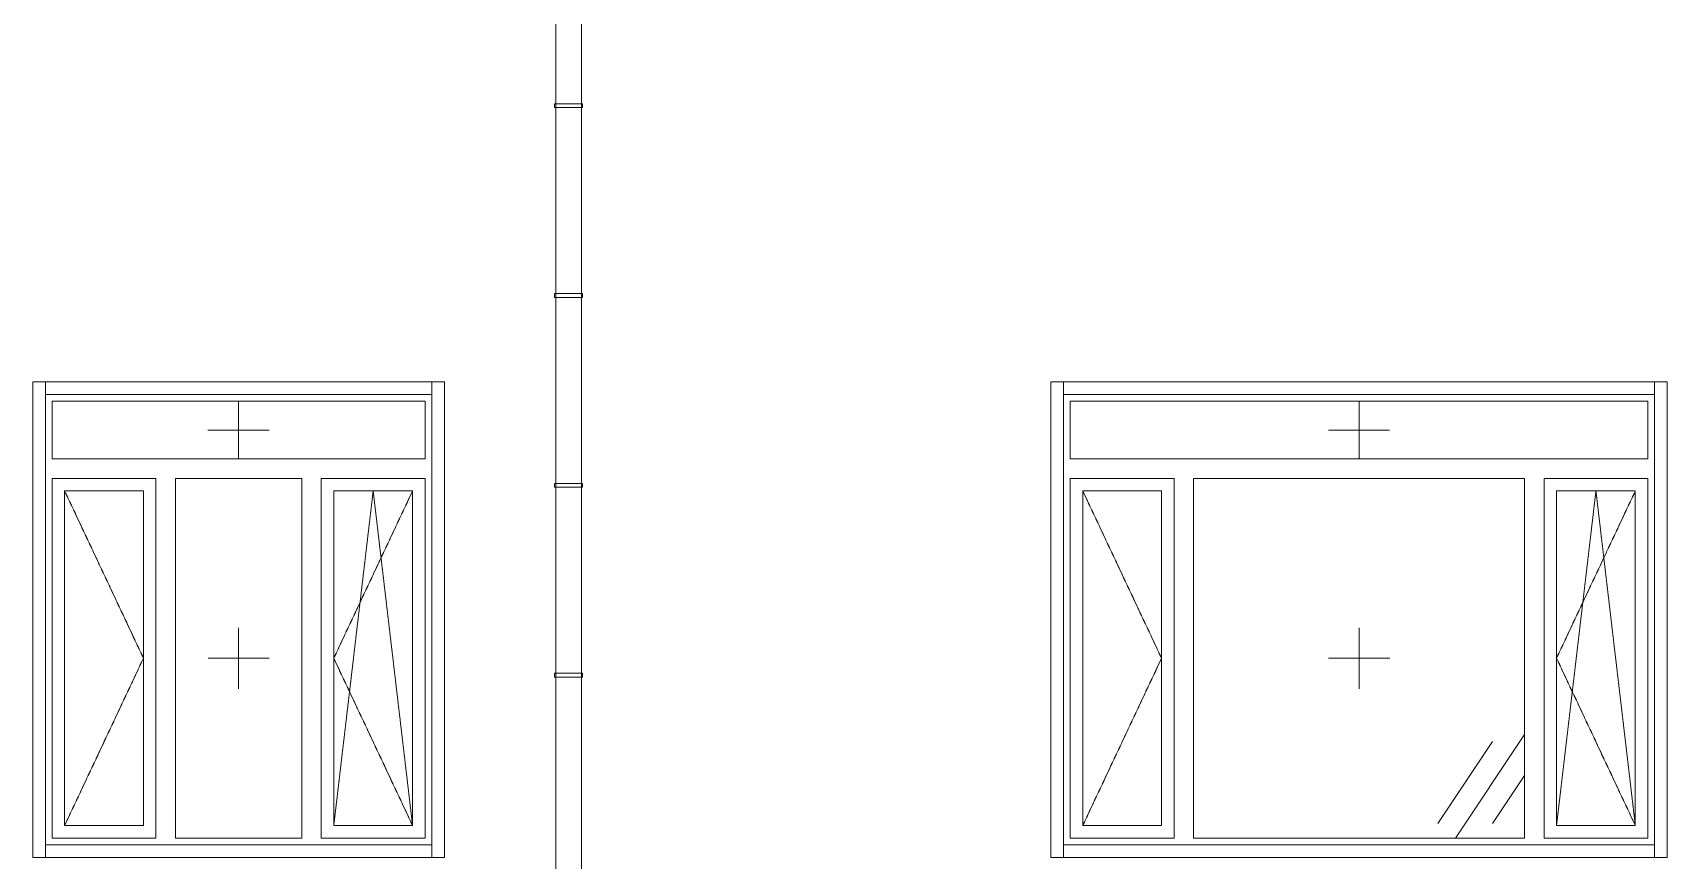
# Model space of a CAD drawing. Header units: millimetres. Extents: x -515342 to 330399, y -224905 to 507333.
# Drawn here: x 261814 to 268203, y 9567 to 12802 of the extents above; entities that cross this region are included whole.
import ezdxf

# ---------------------------------------------------------------- set-up
doc = ezdxf.new("R2010")
doc.units = ezdxf.units.MM
doc.linetypes.add('ASVP_Штриховая_ш2 п1', pattern=[3, 2, -1])
doc.layers.get('0').update_dxf_attribs({"lineweight": 0})
for name, color, linetype, lineweight in [('Витраж', 7, 'Continuous', 0), ('Обобщенные модели', 7, 'Continuous', 0), ('Окна', 7, 'Continuous', 0), ('Окна открывание', 7, 'Continuous', 0)]:
    doc.layers.add(name, color=color, linetype=linetype, lineweight=lineweight)
pattern_1 = [(236.31, (995.8, 1244.6), (-1777.9963, -3556.002), [641.07, -5769.6]), (236.31, (1031.34, 1137.9), (-1777.9963, -3556.002), [384.64, -6026.03]), (236.31, (818, 1137.9), (-1777.9963, -3556.002), [384.64, -6026.03])]

# ---------------------------------------------------------------- blocks, each defined once
blk = doc.blocks.new('Окно_ПВХ_3Створки_1Фрамуга-верх - АР_Окно_ОП_1820_h_х1570_3ст2фр-в-V62-О_АР_Эскиз_Фасад 1-12 копия 1')
at = {"layer": 'Окна'}
h = blk.add_hatch(dxfattribs=at)
h.set_pattern_fill('FP_1', color=256, style=0, pattern_type=2)
h.set_pattern_definition(pattern_1)
h.paths.add_polyline_path([(39885, 7635), (39975.1, 7635), (39975.1, 8943), (39667.1, 8943), (39667.1, 7635), (39779.8, 7635)])
for p, q in [((40024.1, 9294), (38566.1, 9294)), ((38566.1, 9294), (38566.1, 9068)), ((40024.1, 9068), (40024.1, 9294)), ((40024.1, 9068), (38566.1, 9068)), ((38972.1, 8992), (38566.1, 8992)), ((38566.1, 8992), (38566.1, 7586)), ((38972.1, 7586), (38972.1, 8992)), ((39542.1, 8992), (39048.1, 8992)), ((39048.1, 7586), (39048.1, 8992)), ((39542.1, 7586), (39542.1, 8992)), ((40024.1, 8992), (39618.1, 8992)), ((39618.1, 7586), (39618.1, 8992)), ((40024.1, 7586), (40024.1, 8992)), ((38615.1, 8943), (38615.1, 7635)), ((38923.1, 8943), (38615.1, 8943)), ((38923.1, 8943), (38923.1, 7635)), ((39667.1, 8943), (39667.1, 7635)), ((39975.1, 8943), (39667.1, 8943)), ((39975.1, 8943), (39975.1, 7635)), ((38615.1, 7635), (38923.1, 7635)), ((39667.1, 7635), (39975.1, 7635)), ((38566.1, 7586), (38972.1, 7586)), ((39048.1, 7586), (39542.1, 7586)), ((39618.1, 7586), (40024.1, 7586))]:
    blk.add_line(p, q, dxfattribs=at)
at = {"layer": 'Окна открывание', "linetype": 'ASVP_Штриховая_ш2 п1'}
for p, q in [((39295.1, 9068), (39295.1, 9294)), ((39175.1, 9181), (39415.1, 9181)), ((38615.1, 8943), (38923.1, 8289)), ((39821.1, 8943), (39667.1, 7635)), ((39975.1, 8943), (39667.1, 8289)), ((39975.1, 7635), (39821.1, 8943)), ((39295.1, 8169), (39295.1, 8409)), ((38923.1, 8289), (38615.1, 7635)), ((39415.1, 8289), (39175.1, 8289)), ((39667.1, 8289), (39975.1, 7635))]:
    blk.add_line(p, q, dxfattribs=at)
blk = doc.blocks.new('Окно_ПВХ_3Створки_1Фрамуга-верх - АР_Окно_ОП_1820_h_х2370_3ст2фр-в-V87-О_АР_Эскиз_Фасад 1-12 копия 1')
at = {"layer": 'Окна открывание'}
h = blk.add_hatch(dxfattribs=at)
h.set_pattern_fill('FP_1', color=256, style=0, pattern_type=2)
h.set_pattern_definition(pattern_1)
h.paths.add_polyline_path([(44085.4, 7586), (44322, 7586), (44322, 8992), (43028, 8992), (43028, 7586), (44029.5, 7586)])
at = {"layer": 'Окна'}
for p, q in [((44804, 9294), (42546, 9294)), ((42546, 9294), (42546, 9068)), ((44804, 9068), (44804, 9294)), ((44804, 9068), (42546, 9068)), ((42952, 8992), (42546, 8992)), ((42546, 8992), (42546, 7586)), ((42952, 7586), (42952, 8992)), ((44322, 8992), (43028, 8992)), ((43028, 7586), (43028, 8992)), ((44322, 7586), (44322, 8992)), ((44804, 8992), (44398, 8992)), ((44398, 7586), (44398, 8992)), ((44804, 7586), (44804, 8992)), ((42595, 8943), (42595, 7635)), ((42903, 8943), (42595, 8943)), ((42903, 8943), (42903, 7635)), ((44447, 8943), (44447, 7635)), ((44755, 8943), (44447, 8943)), ((44755, 8943), (44755, 7635)), ((42595, 7635), (42903, 7635)), ((44447, 7635), (44755, 7635)), ((42546, 7586), (42952, 7586)), ((43028, 7586), (44322, 7586)), ((44398, 7586), (44804, 7586))]:
    blk.add_line(p, q, dxfattribs=at)
at = {"layer": 'Окна открывание', "linetype": 'ASVP_Штриховая_ш2 п1'}
for p, q in [((43675, 9068), (43675, 9294)), ((43555, 9181), (43795, 9181)), ((42595, 8943), (42903, 8289)), ((44601, 8943), (44447, 7635)), ((44755, 8943), (44447, 8289)), ((44755, 7635), (44601, 8943)), ((43675, 8169), (43675, 8409)), ((42903, 8289), (42595, 7635)), ((43795, 8289), (43555, 8289)), ((44447, 8289), (44755, 7635))]:
    blk.add_line(p, q, dxfattribs=at)
blk = doc.blocks.new('Прямоугольный импост - АР_Откос_Металлический_50х330 Белый Правый-9899488-О_АР_Эскиз_Фасад 1-12 копия 1')
at = {"layer": 'Витраж'}
for p, q in [((30162.6, 2570), (30162.6, 2620)), ((31672.6, 2620), (30162.6, 2620)), ((31672.6, 2620), (31672.6, 2570)), ((31672.6, 2570), (30162.6, 2570))]:
    blk.add_line(p, q, dxfattribs=at)
blk = doc.blocks.new('Прямоугольный импост - АР_Откос_Металлический_50х330 Белый Левый-9898756-О_АР_Эскиз_Фасад 1-12 копия 1')
at = {"layer": 'Витраж'}
for p, q in [((30162.6, 760), (30162.6, 810)), ((30162.6, 810), (31672.6, 810)), ((31672.6, 810), (31672.6, 760)), ((30162.6, 760), (31672.6, 760))]:
    blk.add_line(p, q, dxfattribs=at)
blk = doc.blocks.new('Прямоугольный импост - АР_Откос_Металлический_50х330 Белый Правый-9899489-О_АР_Эскиз_Фасад 1-12 копия 1')
at = {"layer": 'Витраж'}
for p, q in [((30112.6, 2620), (30162.6, 2620)), ((30112.6, 2620), (30112.6, 760)), ((30162.6, 2620), (30162.6, 760)), ((30162.6, 760), (30112.6, 760))]:
    blk.add_line(p, q, dxfattribs=at)
blk = doc.blocks.new('Прямоугольный импост - АР_Откос_Металлический_50х330 Белый Левый-9898757-О_АР_Эскиз_Фасад 1-12 копия 1')
at = {"layer": 'Витраж'}
for p, q in [((31672.6, 2620), (31722.6, 2620)), ((31672.6, 760), (31672.6, 2620)), ((31722.6, 760), (31722.6, 2620)), ((31722.6, 760), (31672.6, 760))]:
    blk.add_line(p, q, dxfattribs=at)
blk = doc.blocks.new('Прямоугольный импост - АР_Откос_Металлический_50х330 Коричневый Правый-9899917-О_АР_Эскиз_Фасад 1-12 копия 1')
at = {"layer": 'Витраж'}
for p, q in [((74068.8, 2570), (74068.8, 2620)), ((76378.8, 2620), (74068.8, 2620)), ((76378.8, 2620), (76378.8, 2570)), ((76378.8, 2570), (74068.8, 2570))]:
    blk.add_line(p, q, dxfattribs=at)
blk = doc.blocks.new('Прямоугольный импост - АР_Откос_Металлический_50х330 Коричневый Левый-9899771-О_АР_Эскиз_Фасад 1-12 копия 1')
at = {"layer": 'Витраж'}
for p, q in [((74068.8, 760), (74068.8, 810)), ((74068.8, 810), (76378.8, 810)), ((76378.8, 810), (76378.8, 760)), ((74068.8, 760), (76378.8, 760))]:
    blk.add_line(p, q, dxfattribs=at)
blk = doc.blocks.new('Прямоугольный импост - АР_Откос_Металлический_50х330 Коричневый Правый-9899914-О_АР_Эскиз_Фасад 1-12 копия 1')
at = {"layer": 'Витраж'}
for p, q in [((38540.1, 2620), (38590.1, 2620)), ((38540.1, 2620), (38540.1, 760)), ((38590.1, 2620), (38590.1, 760)), ((38590.1, 760), (38540.1, 760))]:
    blk.add_line(p, q, dxfattribs=at)
blk = doc.blocks.new('Прямоугольный импост - АР_Откос_Металлический_50х330 Коричневый Левый-9899768-О_АР_Эскиз_Фасад 1-12 копия 1')
at = {"layer": 'Витраж'}
for p, q in [((40000.1, 2620), (40050.1, 2620)), ((40000.1, 760), (40000.1, 2620)), ((40050.1, 760), (40050.1, 2620)), ((40050.1, 760), (40000.1, 760))]:
    blk.add_line(p, q, dxfattribs=at)
blk = doc.blocks.new('ASVP_ОМ_Водосточная труба_На стене - Труба 100-V283-О_АР_Эскиз_Фасад 1-12 копия 1')
at = {"layer": 'Обобщенные модели'}
for p, q in [((40535, 12745.7), (40535, -650)), ((40635, -587), (40635, 12745.7))]:
    blk.add_line(p, q, dxfattribs=at)
blk = doc.blocks.new('Влж_Водосточная труба_Хомут - Хомут-V285-О_АР_Эскиз_Фасад 1-12 копия 1')
at = {"layer": 'Обобщенные модели'}
for p, q in [((40530, 11198.8), (40530, 11183.8)), ((40530, 11198.8), (40640, 11198.8)), ((40640, 11183.8), (40530, 11183.8)), ((40640, 11183.8), (40640, 11198.8))]:
    blk.add_line(p, q, dxfattribs=at)
blk = doc.blocks.new('Влж_Водосточная труба_Хомут - Хомут-V286-О_АР_Эскиз_Фасад 1-12 копия 1')
at = {"layer": 'Обобщенные модели'}
for p, q in [((40530, 9714.3), (40530, 9699.3)), ((40530, 9714.3), (40640, 9714.3)), ((40640, 9699.3), (40640, 9714.3)), ((40640, 9699.3), (40530, 9699.3))]:
    blk.add_line(p, q, dxfattribs=at)
blk = doc.blocks.new('Влж_Водосточная труба_Хомут - Хомут-V287-О_АР_Эскиз_Фасад 1-12 копия 1')
at = {"layer": 'Обобщенные модели'}
for p, q in [((40530, 8972.1), (40530, 8957.1)), ((40530, 8972.1), (40640, 8972.1)), ((40640, 8957.1), (40530, 8957.1)), ((40640, 8957.1), (40640, 8972.1))]:
    blk.add_line(p, q, dxfattribs=at)
blk = doc.blocks.new('СД_Люблино_Фасады_rvt-1-О_АР_Эскиз_Фасад 1-12 копия 1')
at = {"layer": 'Витраж', "lineweight": 9}
for name, p in [('Прямоугольный импост - АР_Откос_Металлический_50х330 Белый Правый-9899489-О_АР_Эскиз_Фасад 1-12 копия 1', (8377.5, 6750)), ('Прямоугольный импост - АР_Откос_Металлический_50х330 Белый Правый-9899488-О_АР_Эскиз_Фасад 1-12 копия 1', (8377.5, 6750)), ('Прямоугольный импост - АР_Откос_Металлический_50х330 Белый Левый-9898757-О_АР_Эскиз_Фасад 1-12 копия 1', (8377.5, 6750)), ('Прямоугольный импост - АР_Откос_Металлический_50х330 Коричневый Правый-9899914-О_АР_Эскиз_Фасад 1-12 копия 1', (3929.9, 6750)), ('Прямоугольный импост - АР_Откос_Металлический_50х330 Коричневый Правый-9899917-О_АР_Эскиз_Фасад 1-12 копия 1', (-31548.8, 6750)), ('Прямоугольный импост - АР_Откос_Металлический_50х330 Коричневый Левый-9899768-О_АР_Эскиз_Фасад 1-12 копия 1', (4829.9, 6750)), ('Прямоугольный импост - АР_Откос_Металлический_50х330 Белый Левый-9898756-О_АР_Эскиз_Фасад 1-12 копия 1', (8377.5, 6750)), ('Прямоугольный импост - АР_Откос_Металлический_50х330 Коричневый Левый-9899771-О_АР_Эскиз_Фасад 1-12 копия 1', (-31548.8, 6750))]:
    blk.add_blockref(name, p, dxfattribs=at)
at = {"layer": 'Обобщенные модели', "lineweight": 9}
for name, p in [('ASVP_ОМ_Водосточная труба_На стене - Труба 100-V283-О_АР_Эскиз_Фасад 1-12 копия 1', (0, 0)), ('Влж_Водосточная труба_Хомут - Хомут-V285-О_АР_Эскиз_Фасад 1-12 копия 1', (0, -742.2)), ('Влж_Водосточная труба_Хомут - Хомут-V286-О_АР_Эскиз_Фасад 1-12 копия 1', (0, 0)), ('Влж_Водосточная труба_Хомут - Хомут-V287-О_АР_Эскиз_Фасад 1-12 копия 1', (0, 0)), ('Влж_Водосточная труба_Хомут - Хомут-V285-О_АР_Эскиз_Фасад 1-12 копия 1', (0, -2968.9))]:
    blk.add_blockref(name, p, dxfattribs=at)
at = {"layer": 'Окна', "lineweight": 9}
for name in ['Окно_ПВХ_3Створки_1Фрамуга-верх - АР_Окно_ОП_1820_h_х1570_3ст2фр-в-V62-О_АР_Эскиз_Фасад 1-12 копия 1', 'Окно_ПВХ_3Створки_1Фрамуга-верх - АР_Окно_ОП_1820_h_х2370_3ст2фр-в-V87-О_АР_Эскиз_Фасад 1-12 копия 1']:
    blk.add_blockref(name, (0, 0), dxfattribs=at)

msp = doc.modelspace()

# ---------------------------------------------------------------- block references
msp.add_blockref('СД_Люблино_Фасады_rvt-1-О_АР_Эскиз_Фасад 1-12 копия 1', (223323.3997, 2067.7355))

doc.saveas('drawing.dxf')
